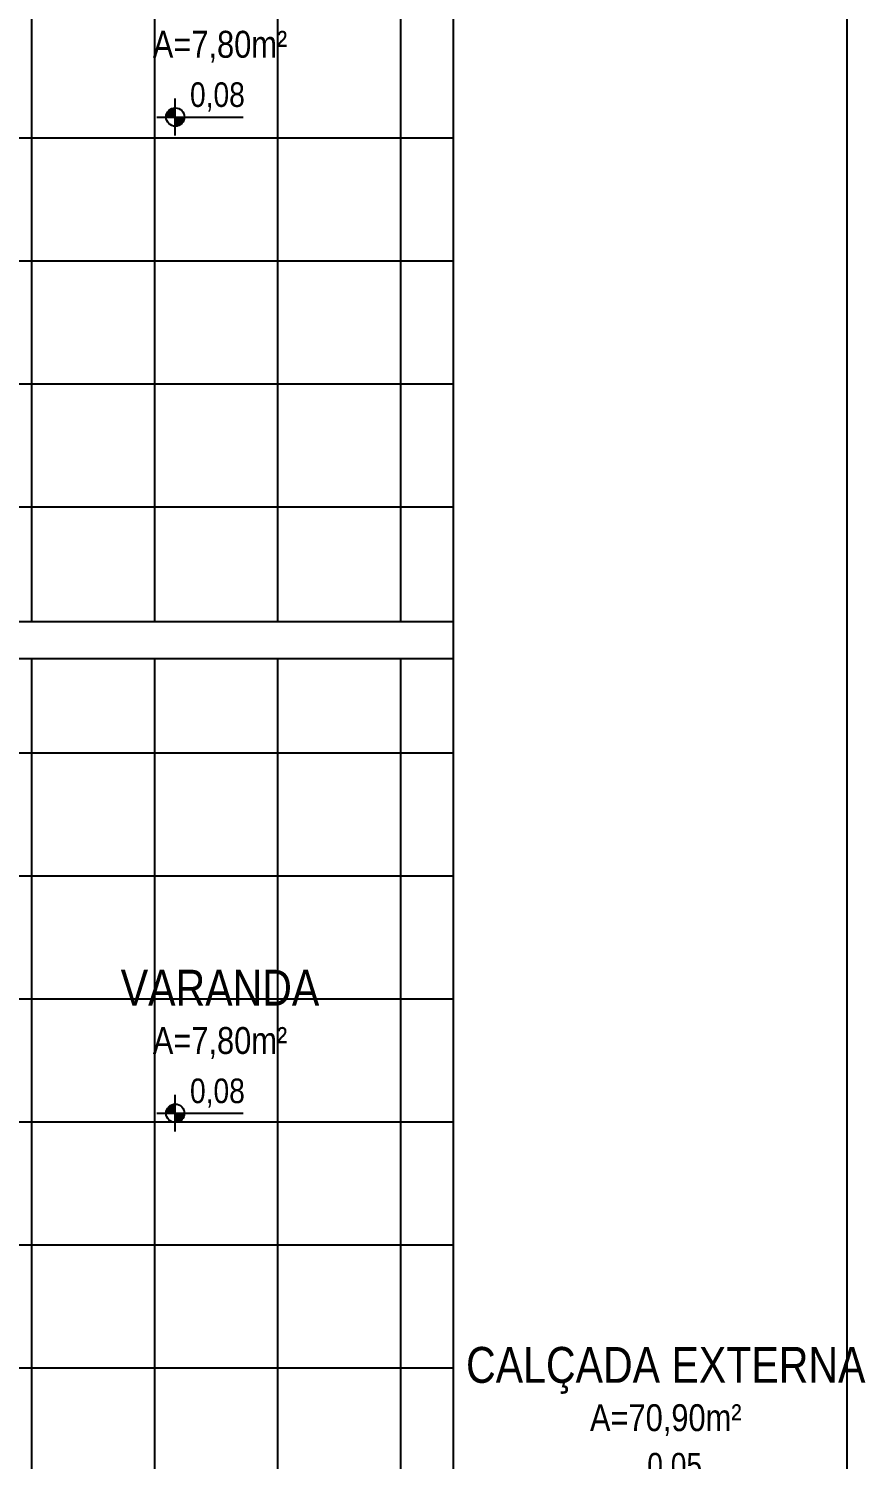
# Model space of a CAD drawing. Header units: millimetres. Extents: x 4156 to 4603, y 996 to 1078.
# Drawn here: x 4169.32 to 4173.06, y 1054.41 to 1060.81 of the extents above; entities that cross this region are included whole.
import ezdxf
from ezdxf.enums import TextEntityAlignment as Align

# ---------------------------------------------------------------- set-up
doc = ezdxf.new("R2010")
doc.units = ezdxf.units.MM
doc.header["$LTSCALE"] = 20
doc.layers.add('-HIDRO', color=8, linetype='Continuous')
doc.layers.add('E-txt-g', color=3, linetype='Continuous')
doc.layers.add('E-Txt-W', color=7, linetype='Continuous', lineweight=20)
doc.styles.add('F2', font='ARIALN.TTF')
doc.styles.add('REG60', font='romans.shx', dxfattribs={"width": 0.8, "height": 0.15})
doc.styles.add('REG80', font='romans.shx', dxfattribs={"width": 0.8, "height": 0.2})

# ---------------------------------------------------------------- blocks, each defined once
blk = doc.blocks.new('TXT-AMB75')
at = {"layer": 'E-txt-g', "style": 'REG80', "width": 0.8, "flags": 8}
blk.add_attdef('TXT', text='', height=0.2, dxfattribs=at).set_placement((0.0055, 0.2964), align=Align.CENTER)
at = {"layer": 'E-Txt-W', "style": 'REG60', "width": 0.8, "flags": 8}
blk.add_attdef('TXT', text='', height=0.15, dxfattribs=at).set_placement((0.0055, 0.0271), align=Align.CENTER)
blk = doc.blocks.new('NV')
at = {"color": 4, "linetype": 'ByBlock', "ltscale": 0.5}
for p, q in [((-1.4143, -0.1421), (-1.4143, 0.1067)), ((-1.5387, -0.0177), (-0.9535, -0.0177))]:
    blk.add_line(p, q, dxfattribs=at)
at = {"color": 4, "ltscale": 2.5}
blk.add_circle((-1.4143, -0.0177), 0.0622, dxfattribs=at)
at = {"color": 4}
for points in [[(-1.4143, -0.0177), (-1.4583, 0.0263), (-1.4765, -0.0177), (-1.4717, 0.0061)], [(-1.4143, -0.0177), (-1.4143, 0.0445), (-1.4583, 0.0263), (-1.4381, 0.0398)], [(-1.4143, -0.0177), (-1.3521, -0.0177), (-1.3703, -0.0617), (-1.3568, -0.0415)], [(-1.4143, -0.0177), (-1.3703, -0.0617), (-1.4143, -0.0799), (-1.3905, -0.0752)]]:
    blk.add_solid(points, dxfattribs=at)
at = {"layer": 'E-Txt-W', "color": 4, "ltscale": 2.5, "style": 'F2'}
blk.add_attdef('COTAPISO', (-1.3058, 0.0735), '', height=0.15, dxfattribs=at)

msp = doc.modelspace()

# ---------------------------------------------------------------- hatches: boundary and pattern name
at = {"layer": '-HIDRO'}
h = msp.add_hatch(dxfattribs=at)
h.set_pattern_fill('ANSI37,_O', color=256, scale=4.4, angle=45)
h.set_pattern_definition([(90, (1828.53146, 654.4225), (-0.55, 3e-16), []), (180, (1828.53146, 654.4225), (-3e-16, -0.55), [])])
h.paths.add_polyline_path([(4171.2167, 1049.0842), (4169.0167, 1049.0842), (4169.0167, 1044.7942), (4171.2167, 1044.7942)])
h.paths.add_polyline_path([(4171.2167, 1053.5392), (4169.0167, 1053.5392), (4169.0167, 1049.2492), (4171.2167, 1049.2492)])
h.paths.add_polyline_path([(4171.2167, 1057.9942), (4169.0167, 1057.9942), (4169.0167, 1053.7042), (4171.2167, 1053.7042)])
h.paths.add_polyline_path([(4171.2167, 1062.4492), (4169.0167, 1062.4492), (4169.0167, 1058.1592), (4171.2167, 1058.1592)])
h.paths.add_polyline_path([(4171.2167, 1066.9042), (4169.0717, 1066.9042), (4169.0167, 1066.9042), (4169.0167, 1062.6142), (4171.2167, 1062.6142)])

# ---------------------------------------------------------------- linework, layer by layer
for p, q in [((4171.2167, 1044.6292), (4171.2167, 1067.0692)), ((4172.9767, 1067.0692), (4172.9767, 1042.4292))]:
    msp.add_line(p, q, dxfattribs=at)
at = {"layer": '-HIDRO', "linetype": 'Continuous'}
for p, q in [((4171.2167, 1058.1592), (4169.0167, 1058.1592)), ((4171.2167, 1057.9942), (4169.0167, 1057.9942))]:
    msp.add_line(p, q, dxfattribs=at)

# ---------------------------------------------------------------- block references
at = {"layer": '-HIDRO'}
ref = msp.add_blockref('TXT-AMB75', (4170.1687, 1060.6601), dxfattribs=dict(at, xscale=0.8019000000000002, yscale=0.8019000000000002, zscale=0.8019000000000002))
ref.add_attrib('TXT', 'VARANDA', dxfattribs={"layer": 'E-txt-g', "color": 2, "height": 0.16038, "style": 'F2'}).set_placement((4170.1731, 1060.8978), align=Align.CENTER)
ref.add_attrib('TXT', 'A=7,80m²', dxfattribs={"layer": 'E-Txt-W', "height": 0.12029, "style": 'F2'}).set_placement((4170.1731, 1060.6818), align=Align.CENTER)
ref = msp.add_blockref('NV', (4170.9066, 1060.4283), dxfattribs=dict(at, xscale=0.66, yscale=0.66, zscale=0.66))
ref.add_attrib('COTAPISO', '0,08', (4170.0389, 1060.4617), dxfattribs={"layer": 'E-Txt-W', "color": 4, "ltscale": 2.5, "height": 0.11, "style": 'F2'})
ref = msp.add_blockref('TXT-AMB75', (4170.1687, 1056.2051), dxfattribs=dict(at, xscale=0.8019000000000002, yscale=0.8019000000000002, zscale=0.8019000000000002))
ref.add_attrib('TXT', 'VARANDA', dxfattribs={"layer": 'E-txt-g', "color": 2, "height": 0.16038, "style": 'F2'}).set_placement((4170.1731, 1056.4428), align=Align.CENTER)
ref.add_attrib('TXT', 'A=7,80m²', dxfattribs={"layer": 'E-Txt-W', "height": 0.12029, "style": 'F2'}).set_placement((4170.1731, 1056.2268), align=Align.CENTER)
ref = msp.add_blockref('NV', (4170.9066, 1055.9733), dxfattribs=dict(at, xscale=0.66, yscale=0.66, zscale=0.66))
ref.add_attrib('COTAPISO', '0,08', (4170.0389, 1056.0067), dxfattribs={"layer": 'E-Txt-W', "color": 4, "ltscale": 2.5, "height": 0.11, "style": 'F2'})
ref = msp.add_blockref('TXT-AMB75', (4172.1619, 1054.5184), dxfattribs=dict(at, xscale=0.8019000000000002, yscale=0.8019000000000002, zscale=0.8019000000000002))
ref.add_attrib('TXT', 'CALÇADA EXTERNA', dxfattribs={"layer": 'E-txt-g', "color": 2, "height": 0.16038, "style": 'F2'}).set_placement((4172.1663, 1054.7561), align=Align.CENTER)
ref.add_attrib('TXT', 'A=70,90m²', dxfattribs={"layer": 'E-Txt-W', "height": 0.12029, "style": 'F2'}).set_placement((4172.1663, 1054.5401), align=Align.CENTER)
ref = msp.add_blockref('NV', (4172.9512, 1054.2992), dxfattribs=dict(at, xscale=0.66, yscale=0.66, zscale=0.66))
ref.add_attrib('COTAPISO', '0,05', (4172.0835, 1054.3326), dxfattribs={"layer": 'E-Txt-W', "color": 4, "ltscale": 2.5, "height": 0.11, "style": 'F2'})

doc.saveas('drawing.dxf')
